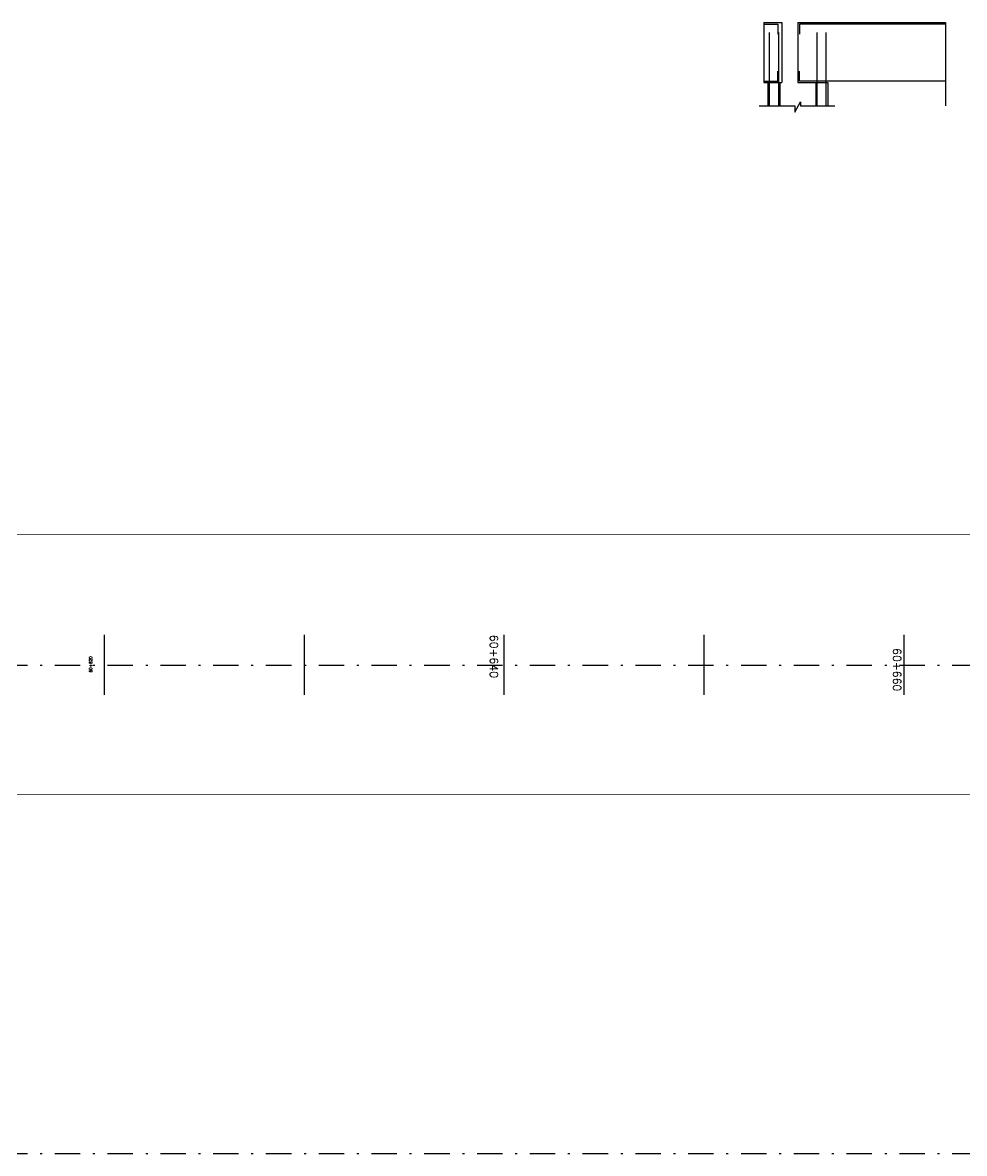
# Model space of a CAD drawing. Header units: metres. Extents: x 1080427 to 1081241, y 976768 to 977191.
# Drawn here: x 1080689.7 to 1080736.8, y 976923.8 to 976980.3 of the extents above; entities that cross this region are included whole.
import ezdxf
from ezdxf.enums import TextEntityAlignment as Align

# ---------------------------------------------------------------- set-up
doc = ezdxf.new("R2010")
doc.units = ezdxf.units.M
doc.header["$LTSCALE"] = 25.4
doc.linetypes.add('DASHDOT', pattern=[1, 0.5, -0.25, 0, -0.25])
for name, color, linetype, lineweight in [('BORDEPUENTE', 4, 'Continuous', 15), ('COTA', 1, 'Continuous', 30), ('R80', 3, 'Continuous', 30)]:
    doc.layers.add(name, color=color, linetype=linetype, lineweight=lineweight)
for name, color, linetype in [('CONTRAPESO', 3, 'Continuous'), ('DGEO_S3E1_NUEV_STALBL', 7, 'Continuous'), ('dgeo_s3e1_nuevSTALBL', 7, 'Continuous'), ('EJE PUENTE', 41, 'DASHDOT')]:
    doc.layers.add(name, color=color, linetype=linetype)
doc.styles.add('romans', font='romans.shx')

# ---------------------------------------------------------------- blocks, each defined once
blk = doc.blocks.new('sta_tic')
blk.add_line((0, -0.04165), (0, 0.04165))
blk = doc.blocks.new('lbl_tic')
blk.add_line((0, -0.04165), (0, 0.04165))

msp = doc.modelspace()

# ---------------------------------------------------------------- linework, layer by layer
at = {"layer": 'BORDEPUENTE'}
for points in [[(1081102.2976, 976954.698372, -0.000046851), (1081098.782513, 976954.698042), (1080677.573263, 976954.705628)], [(1080677.573263, 976941.705628), (1081098.782513, 976941.698042, 0.000038896), (1081101.703317, 976941.69827)]]:
    msp.add_lwpolyline(points, format="xyb", dxfattribs=at)
at = {"layer": 'CONTRAPESO'}
for p, q in [((1080726.800238, 976980.304773), (1080726.800238, 976977.304773)), ((1080726.800238, 976980.304773), (1080727.687977, 976980.304773)), ((1080727.687977, 976980.304773), (1080727.687977, 976977.304773)), ((1080728.487977, 976980.304773), (1080728.487977, 976977.304773)), ((1080728.487977, 976980.304773), (1080735.886948, 976980.304773)), ((1080735.886948, 976980.304773), (1080735.886948, 976976.142091)), ((1080726.800238, 976977.304773), (1080727.687977, 976977.304773)), ((1080728.487977, 976977.304773), (1080729.994247, 976977.304773)), ((1080729.994247, 976977.304773), (1080729.994247, 976976.142091))]:
    msp.add_line(p, q, dxfattribs=at)
at = {"layer": 'COTA', "color": 2}
for p, q in [((1080727.082524, 976976.142091), (1080727.082524, 976979.804773)), ((1080727.539382, 976976.142091), (1080727.539382, 976979.804773)), ((1080729.457817, 976976.142091), (1080729.457817, 976979.804773)), ((1080729.914675, 976976.142091), (1080729.914675, 976979.804773)), ((1080726.994247, 976977.304773), (1080726.994247, 976976.142091)), ((1080727.594247, 976977.304773), (1080727.594247, 976976.142091)), ((1080729.394247, 976977.304773), (1080729.394247, 976976.142091))]:
    msp.add_line(p, q, dxfattribs=at)
for points in [[(1080726.850242, 976980.234866), (1080727.493378, 976980.234866), (1080727.493378, 976979.734866)], [(1080735.886948, 976980.234866), (1080728.585641, 976980.234866), (1080728.585641, 976979.734866)], [(1080726.850242, 976977.37468), (1080727.493378, 976977.37468), (1080727.493378, 976977.87468)], [(1080735.886948, 976977.37468), (1080728.585641, 976977.37468), (1080728.585641, 976977.87468)], [(1080726.556818, 976976.142091), (1080728.350194, 976976.142091), (1080728.350194, 976975.825941), (1080728.624691, 976976.347102), (1080728.624691, 976976.142091), (1080730.344871, 976976.142091)]]:
    msp.add_lwpolyline(points, dxfattribs=at)
at = {"layer": 'EJE PUENTE', "ltscale": 0.1}
for points in [[(1080643.813269, 976948.179964), (1081123.813502, 976948.179964)], [(1080643.813269, 976923.767992), (1081123.813502, 976923.767992)]]:
    msp.add_lwpolyline(points, dxfattribs=at)

# ---------------------------------------------------------------- block references
at = {"layer": 'DGEO_S3E1_NUEV_STALBL', "xscale": 36.01440576230492, "yscale": 36.01440576230492, "zscale": 36.01440576230492}
for name, p in [('sta_tic', (1080693.813263, 976948.198042)), ('sta_tic', (1080703.813263, 976948.198042)), ('sta_tic', (1080713.813263, 976948.198042)), ('lbl_tic', (1080723.813263, 976948.198042)), ('sta_tic', (1080733.813263, 976948.198042))]:
    msp.add_blockref(name, p, dxfattribs=at)
at = {"layer": 'dgeo_s3e1_nuevSTALBL', "xscale": 24.00960384153662, "yscale": 24.00960384153662, "zscale": 24.00960384153662}
for name, p in [('lbl_tic', (1080693.813263, 976948.198042)), ('sta_tic', (1080703.813263, 976948.198042)), ('lbl_tic', (1080713.813263, 976948.198042)), ('sta_tic', (1080723.813263, 976948.198042)), ('lbl_tic', (1080733.813263, 976948.198042))]:
    msp.add_blockref(name, p, dxfattribs=at)

# ---------------------------------------------------------------- texts
at = {"layer": 'R80', "style": 'romans'}
for s, height, rotation, p in [('60+640', 0.4, 270, (1080712.976712, 976948.614132)), ('60+660', 0.4, 270, (1080733.13632, 976947.949212, -1014)), ('60+620', 0.15, 90, (1080693.246139, 976948.219985, -1033))]:
    msp.add_text(s, height=height, rotation=rotation, dxfattribs=at).set_placement(p, align=Align.BOTTOM_CENTER)

doc.saveas('drawing.dxf')
